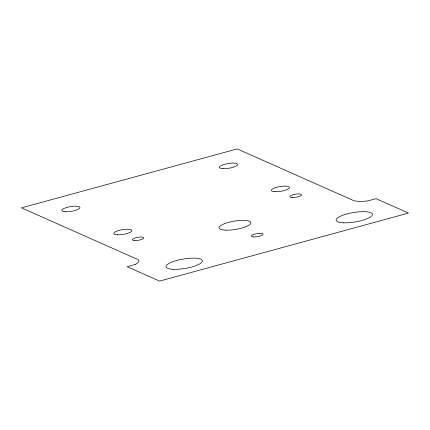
<?xml version="1.0" encoding="UTF-8"?>
<svg xmlns="http://www.w3.org/2000/svg" width="430" height="430" viewBox="0 0 430 430"><rect width="100%" height="100%" fill="white"/><g stroke="black" fill="none" stroke-linecap="round" stroke-linejoin="round"><path stroke-width="0.64" d="M135.423 264.402L127.194 266.702L159.621 281.096L408.5 213.065L376.078 198.665L367.714 200.907A18.404 4.795 -9.4 0 1 352.998 200.321L237.199 148.904L21.5 207.862L137.304 259.285A18.404 4.795 -9.4 0 1 135.423 264.402M173.537 269.32A18.404 4.795 -9.4 0 0 202.277 261.462A18.404 4.795 -9.4 0 0 176.789 260.451A18.404 4.795 -9.4 0 0 173.537 269.32M343.79 222.837A18.404 4.795 -9.4 0 0 372.369 214.909A18.404 4.795 -9.4 0 0 346.655 214.022A18.404 4.795 -9.4 0 0 343.79 222.837M253.727 236.962A5.982 1.559 -9.4 0 0 263.069 234.409A5.982 1.559 -9.4 0 0 254.786 234.081A5.982 1.559 -9.4 0 0 253.727 236.962M134.724 240.558A5.794 1.51 -9.4 0 0 143.776 238.08A5.794 1.51 -9.4 0 0 135.746 237.763A5.794 1.51 -9.4 0 0 134.724 240.558M292.239 197.526A5.982 1.559 -9.4 0 0 301.581 194.973A5.982 1.559 -9.4 0 0 293.298 194.645A5.982 1.559 -9.4 0 0 292.239 197.526M226.072 230.168A16.104 4.192 -9.4 0 0 250.824 223.132A16.104 4.192 -9.4 0 0 227.981 222.536A16.104 4.192 -9.4 0 0 226.072 230.168M223.208 168.678A9.202 2.397 -9.4 0 0 237.58 164.749A9.202 2.397 -9.4 0 0 224.836 164.244A9.202 2.397 -9.4 0 0 223.208 168.678M65.586 211.764A9.202 2.397 -9.4 0 0 79.953 207.835A9.202 2.397 -9.4 0 0 67.209 207.33A9.202 2.397 -9.4 0 0 65.586 211.764M275.087 191.71A9.202 2.397 -9.4 0 0 289.46 187.786A9.202 2.397 -9.4 0 0 276.716 187.281A9.202 2.397 -9.4 0 0 275.087 191.71M117.465 234.801A9.202 2.397 -9.4 0 0 131.833 230.872A9.202 2.397 -9.4 0 0 119.088 230.367A9.202 2.397 -9.4 0 0 117.465 234.801"/></g></svg>
